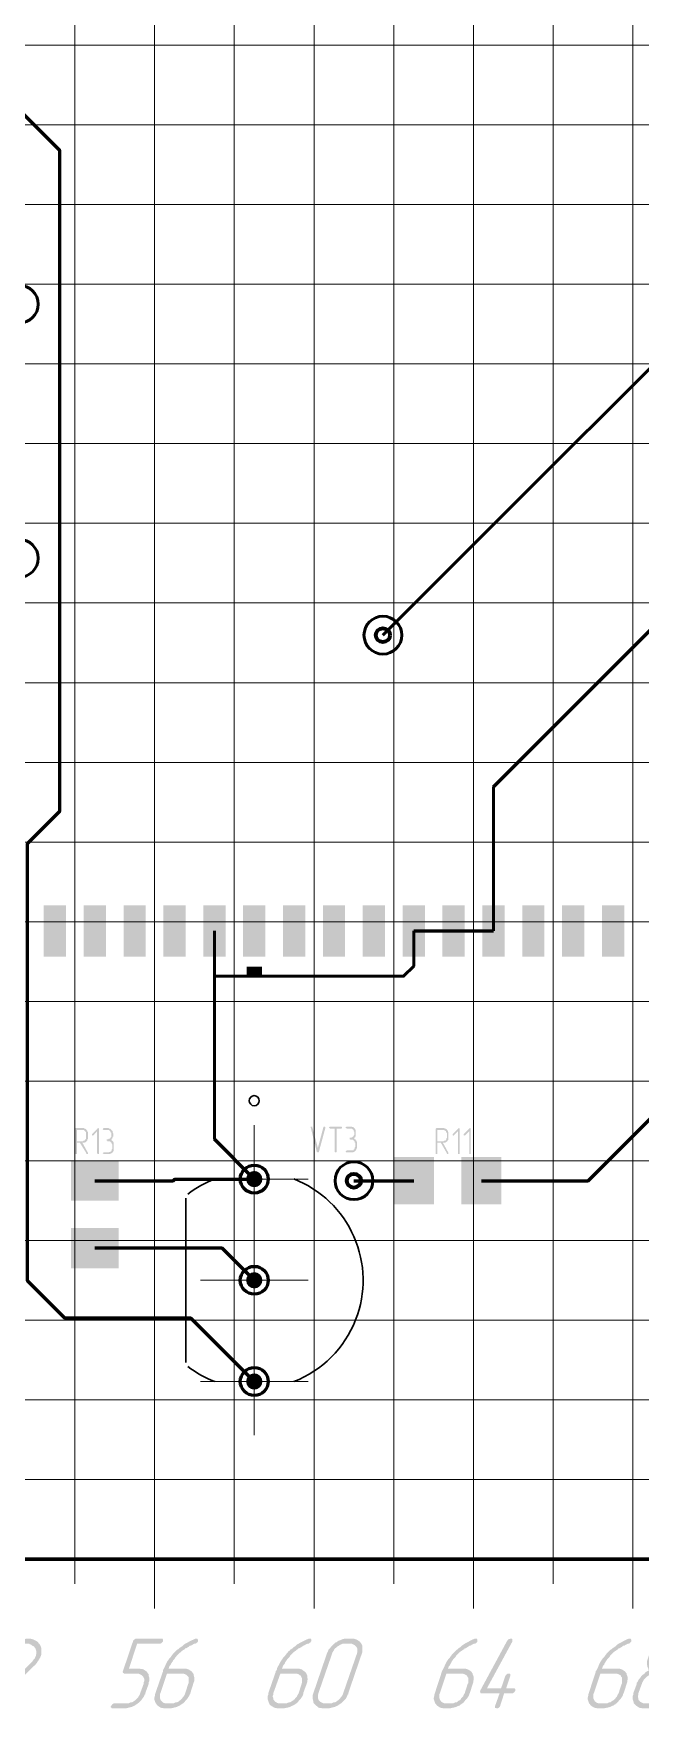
# Model space of a CAD drawing. Extents: x 260 to 1101, y 70 to 664.
# Drawn here: x 476 to 506.5, y 394.5 to 478.6 of the extents above; entities that cross this region are included whole.
import ezdxf

# ---------------------------------------------------------------- set-up
doc = ezdxf.new("R2010")
doc.units = 0
doc.header["$MEASUREMENT"] = 0
doc.layers.add('PDF _Геометрия', color=7, linetype='CONTINUOUS')
doc.layers.add('PDF _Сплошная заливка', color=7, linetype='CONTINUOUS')

msp = doc.modelspace()

# ---------------------------------------------------------------- hatches: boundary and pattern name
at = {"layer": 'PDF _Сплошная заливка', "transparency": 33554559}
h = msp.add_hatch(color=256, dxfattribs=at)
h.paths.add_polyline_path([(478.482, 423.517), (478.202, 423.517), (478.202, 422.958), (478.507, 422.958), (478.507, 422.958), (478.533, 422.983), (478.558, 422.983), (478.583, 422.983), (478.583, 423.009), (478.609, 423.009), (478.609, 423.034), (478.634, 423.034), (478.634, 423.034), (478.634, 423.06), (478.66, 423.085), (478.66, 423.111), (478.66, 423.136), (478.66, 423.161), (478.66, 423.339), (478.66, 423.339), (478.66, 423.339), (478.66, 423.364), (478.66, 423.39), (478.66, 423.39), (478.66, 423.415), (478.634, 423.441), (478.609, 423.466), (478.609, 423.466), (478.609, 423.466), (478.583, 423.492), (478.583, 423.492), (478.558, 423.517), (478.533, 423.517), (478.507, 423.517)], flags=0)
h.paths.add_polyline_path([(478.507, 423.619), (478.533, 423.619), (478.558, 423.619), (478.583, 423.593), (478.609, 423.593), (478.66, 423.568), (478.685, 423.542), (478.685, 423.542), (478.685, 423.542), (478.685, 423.517), (478.71, 423.492), (478.736, 423.492), (478.736, 423.441), (478.761, 423.415), (478.761, 423.39), (478.761, 423.364), (478.761, 423.339), (478.761, 423.161), (478.761, 423.161), (478.761, 423.136), (478.761, 423.136), (478.761, 423.136), (478.761, 423.111), (478.761, 423.085), (478.736, 423.06), (478.736, 423.009), (478.71, 422.983), (478.685, 422.958), (478.685, 422.958), (478.685, 422.958), (478.66, 422.933), (478.66, 422.933), (478.634, 422.907), (478.609, 422.907), (478.558, 422.882), (478.533, 422.882), (478.482, 422.882), (478.482, 422.882), (478.761, 422.374), (478.761, 422.374), (478.761, 422.374), (478.761, 422.374), (478.761, 422.349), (478.761, 422.349), (478.761, 422.349), (478.761, 422.349), (478.761, 422.323), (478.736, 422.323), (478.736, 422.323), (478.736, 422.323), (478.71, 422.323), (478.71, 422.323), (478.685, 422.323), (478.685, 422.323), (478.685, 422.323), (478.685, 422.323), (478.685, 422.349), (478.355, 422.882), (478.202, 422.882), (478.202, 422.349), (478.202, 422.349), (478.202, 422.349), (478.202, 422.349), (478.202, 422.323), (478.202, 422.323), (478.177, 422.323), (478.177, 422.323), (478.151, 422.323), (478.151, 422.323), (478.151, 422.323), (478.151, 422.323), (478.126, 422.323), (478.126, 422.323), (478.126, 422.323), (478.126, 422.349), (478.101, 422.349), (478.101, 423.568), (478.101, 423.568), (478.101, 423.568), (478.126, 423.593), (478.126, 423.593), (478.126, 423.593), (478.126, 423.619), (478.151, 423.619), (478.151, 423.619)], flags=0)
for points in [[(479.295, 423.619), (479.295, 423.619), (479.295, 423.593), (479.32, 423.593), (479.32, 423.593), (479.32, 423.593), (479.32, 423.568), (479.32, 422.349), (479.32, 422.349), (479.32, 422.349), (479.32, 422.349), (479.32, 422.323), (479.295, 422.323), (479.295, 422.323), (479.295, 422.323), (479.269, 422.323), (479.269, 422.323), (479.269, 422.323), (479.269, 422.323), (479.244, 422.323), (479.244, 422.323), (479.244, 422.323), (479.218, 422.349), (479.218, 422.349), (479.218, 423.466), (479.041, 423.263), (479.041, 423.263), (479.015, 423.263), (479.015, 423.238), (478.99, 423.238), (478.99, 423.238), (478.99, 423.238), (478.99, 423.263), (478.964, 423.263), (478.964, 423.263), (478.964, 423.263), (478.964, 423.288), (478.964, 423.288), (478.964, 423.288), (478.964, 423.288), (478.964, 423.314), (478.964, 423.314), (479.244, 423.593), (479.244, 423.593), (479.244, 423.619), (479.269, 423.619), (479.269, 423.619), (479.269, 423.619)], [(479.752, 423.619), (479.777, 423.619), (479.803, 423.619), (479.828, 423.593), (479.879, 423.593), (479.904, 423.568), (479.93, 423.542), (479.93, 423.542), (479.955, 423.517), (479.955, 423.492), (479.981, 423.492), (480.006, 423.441), (480.006, 423.415), (480.006, 423.39), (480.031, 423.339), (480.031, 423.238), (480.031, 423.212), (480.031, 423.187), (480.006, 423.187), (480.006, 423.187), (480.006, 423.161), (480.006, 423.161), (480.006, 423.136), (479.981, 423.136), (479.981, 423.111), (479.981, 423.111), (479.981, 423.111), (479.981, 423.085), (479.955, 423.085), (479.955, 423.06), (479.93, 423.034), (479.904, 423.034), (479.93, 423.034), (479.93, 423.009), (479.93, 423.009), (479.955, 423.009), (479.981, 422.983), (479.981, 422.983), (480.006, 422.958), (480.031, 422.933), (480.031, 422.933), (480.031, 422.907), (480.031, 422.907), (480.057, 422.882), (480.057, 422.857), (480.057, 422.831), (480.057, 422.806), (480.057, 422.78), (480.057, 422.603), (480.057, 422.603), (480.057, 422.577), (480.057, 422.577), (480.057, 422.577), (480.057, 422.552), (480.057, 422.526), (480.057, 422.501), (480.031, 422.45), (480.006, 422.425), (479.981, 422.399), (479.981, 422.399), (479.981, 422.374), (479.955, 422.374), (479.93, 422.349), (479.904, 422.349), (479.879, 422.323), (479.828, 422.323), (479.777, 422.323), (479.549, 422.323), (479.549, 422.323), (479.523, 422.323), (479.523, 422.323), (479.523, 422.323), (479.523, 422.349), (479.498, 422.349), (479.498, 422.374), (479.498, 422.374), (479.498, 422.374), (479.523, 422.374), (479.523, 422.399), (479.523, 422.399), (479.523, 422.399), (479.549, 422.399), (479.549, 422.399), (479.803, 422.399), (479.803, 422.399), (479.828, 422.425), (479.854, 422.425), (479.879, 422.425), (479.904, 422.45), (479.93, 422.45), (479.93, 422.476), (479.93, 422.476), (479.93, 422.476), (479.955, 422.501), (479.955, 422.526), (479.955, 422.552), (479.981, 422.577), (479.981, 422.603), (479.981, 422.78), (479.981, 422.78), (479.981, 422.806), (479.981, 422.806), (479.955, 422.831), (479.955, 422.857), (479.955, 422.857), (479.93, 422.882), (479.93, 422.907), (479.904, 422.907), (479.904, 422.907), (479.904, 422.933), (479.879, 422.933), (479.854, 422.958), (479.828, 422.958), (479.803, 422.958), (479.777, 422.958), (479.727, 422.958), (479.727, 422.958), (479.727, 422.983), (479.701, 422.983), (479.701, 422.983), (479.701, 422.983), (479.701, 423.009), (479.701, 423.009), (479.701, 423.009), (479.701, 423.009), (479.701, 423.034), (479.701, 423.034), (479.701, 423.034), (479.701, 423.06), (479.727, 423.06), (479.727, 423.06), (479.752, 423.06), (479.777, 423.06), (479.777, 423.06), (479.803, 423.085), (479.828, 423.085), (479.854, 423.085), (479.879, 423.111), (479.879, 423.111), (479.879, 423.111), (479.879, 423.136), (479.904, 423.161), (479.904, 423.161), (479.93, 423.187), (479.93, 423.212), (479.93, 423.238), (479.93, 423.339), (479.93, 423.339), (479.93, 423.339), (479.93, 423.364), (479.93, 423.39), (479.904, 423.39), (479.904, 423.415), (479.879, 423.441), (479.879, 423.466), (479.879, 423.466), (479.854, 423.466), (479.854, 423.492), (479.828, 423.492), (479.828, 423.517), (479.803, 423.517), (479.777, 423.517), (479.727, 423.517), (479.549, 423.517), (479.549, 423.517), (479.523, 423.517), (479.523, 423.542), (479.523, 423.542), (479.523, 423.542), (479.498, 423.568), (479.498, 423.568), (479.498, 423.568), (479.498, 423.568), (479.523, 423.593), (479.523, 423.593), (479.523, 423.593), (479.523, 423.619), (479.549, 423.619), (479.549, 423.619)], [(490.625, 423.695), (490.651, 423.695), (490.651, 423.695), (490.651, 423.669), (490.676, 423.669), (490.676, 423.669), (490.676, 423.644), (490.676, 423.644), (490.346, 422.425), (490.346, 422.425), (490.346, 422.425), (490.346, 422.425), (490.32, 422.399), (490.32, 422.399), (490.295, 422.399), (490.295, 422.399), (490.269, 422.399), (490.269, 422.399), (490.269, 422.425), (490.269, 422.425), (490.244, 422.425), (489.939, 423.644), (489.939, 423.644), (489.939, 423.644), (489.939, 423.669), (489.939, 423.669), (489.939, 423.669), (489.939, 423.695), (489.939, 423.695), (489.965, 423.695), (489.965, 423.695), (489.99, 423.695), (489.99, 423.695), (489.99, 423.695), (489.99, 423.695), (490.015, 423.695), (490.015, 423.669), (490.015, 423.669), (490.295, 422.628), (490.574, 423.669), (490.574, 423.669), (490.574, 423.669), (490.574, 423.669), (490.6, 423.695), (490.6, 423.695), (490.6, 423.695), (490.6, 423.695), (490.625, 423.695)], [(491.464, 423.695), (491.489, 423.695), (491.489, 423.669), (491.489, 423.669), (491.514, 423.669), (491.514, 423.669), (491.514, 423.644), (491.514, 423.644), (491.514, 423.644), (491.514, 423.619), (491.489, 423.619), (491.489, 423.619), (491.489, 423.619), (491.489, 423.593), (491.464, 423.593), (491.235, 423.593), (491.235, 422.45), (491.235, 422.425), (491.235, 422.425), (491.235, 422.425), (491.209, 422.399), (491.209, 422.399), (491.209, 422.399), (491.209, 422.399), (491.184, 422.399), (491.184, 422.399), (491.184, 422.399), (491.159, 422.399), (491.159, 422.399), (491.159, 422.399), (491.159, 422.425), (491.133, 422.425), (491.133, 422.45), (491.133, 423.593), (490.905, 423.593), (490.905, 423.593), (490.879, 423.619), (490.879, 423.619), (490.879, 423.619), (490.879, 423.619), (490.854, 423.644), (490.854, 423.644), (490.854, 423.644), (490.854, 423.669), (490.854, 423.669), (490.879, 423.669), (490.879, 423.669), (490.879, 423.695), (490.879, 423.695), (490.905, 423.695)], [(491.946, 423.695), (491.972, 423.695), (491.997, 423.695), (492.022, 423.669), (492.073, 423.669), (492.099, 423.644), (492.124, 423.619), (492.124, 423.619), (492.149, 423.593), (492.149, 423.593), (492.175, 423.568), (492.175, 423.542), (492.2, 423.492), (492.2, 423.466), (492.2, 423.415), (492.2, 423.314), (492.2, 423.288), (492.2, 423.288), (492.2, 423.263), (492.2, 423.263), (492.2, 423.263), (492.2, 423.238), (492.2, 423.212), (492.175, 423.212), (492.175, 423.212), (492.175, 423.187), (492.175, 423.187), (492.175, 423.161), (492.149, 423.161), (492.149, 423.136), (492.124, 423.136), (492.099, 423.111), (492.099, 423.111), (492.124, 423.111), (492.124, 423.085), (492.149, 423.085), (492.149, 423.06), (492.175, 423.06), (492.2, 423.034), (492.2, 423.009), (492.226, 423.009), (492.226, 422.983), (492.226, 422.983), (492.226, 422.958), (492.251, 422.933), (492.251, 422.907), (492.251, 422.882), (492.251, 422.857), (492.251, 422.679), (492.251, 422.679), (492.251, 422.679), (492.251, 422.653), (492.251, 422.653), (492.251, 422.628), (492.251, 422.603), (492.226, 422.577), (492.226, 422.552), (492.2, 422.501), (492.175, 422.476), (492.175, 422.476), (492.149, 422.476), (492.149, 422.45), (492.124, 422.425), (492.099, 422.425), (492.048, 422.399), (492.022, 422.399), (491.972, 422.399), (491.743, 422.399), (491.743, 422.399), (491.718, 422.399), (491.718, 422.399), (491.718, 422.399), (491.692, 422.425), (491.692, 422.425), (491.692, 422.45), (491.692, 422.45), (491.692, 422.45), (491.692, 422.45), (491.718, 422.476), (491.718, 422.476), (491.718, 422.476), (491.718, 422.476), (491.743, 422.501), (491.997, 422.501), (491.997, 422.501), (492.022, 422.501), (492.048, 422.501), (492.073, 422.501), (492.099, 422.526), (492.099, 422.552), (492.099, 422.552), (492.124, 422.552), (492.124, 422.552), (492.124, 422.577), (492.149, 422.603), (492.149, 422.628), (492.149, 422.653), (492.175, 422.679), (492.175, 422.857), (492.175, 422.857), (492.175, 422.882), (492.149, 422.882), (492.149, 422.907), (492.149, 422.933), (492.149, 422.958), (492.124, 422.958), (492.099, 422.983), (492.099, 422.983), (492.099, 423.009), (492.099, 423.009), (492.073, 423.009), (492.048, 423.034), (492.022, 423.034), (491.997, 423.034), (491.972, 423.034), (491.921, 423.034), (491.921, 423.06), (491.895, 423.06), (491.895, 423.06), (491.895, 423.06), (491.895, 423.06), (491.895, 423.085), (491.895, 423.085), (491.895, 423.085), (491.895, 423.111), (491.895, 423.111), (491.895, 423.111), (491.895, 423.136), (491.895, 423.136), (491.921, 423.136), (491.921, 423.136), (491.946, 423.136), (491.946, 423.136), (491.972, 423.136), (491.997, 423.161), (492.022, 423.161), (492.048, 423.187), (492.073, 423.187), (492.073, 423.187), (492.073, 423.212), (492.073, 423.212), (492.099, 423.238), (492.099, 423.238), (492.099, 423.263), (492.124, 423.288), (492.124, 423.314), (492.124, 423.415), (492.124, 423.415), (492.124, 423.441), (492.124, 423.441), (492.099, 423.466), (492.099, 423.492), (492.099, 423.517), (492.073, 423.517), (492.073, 423.542), (492.048, 423.542), (492.048, 423.568), (492.048, 423.568), (492.022, 423.568), (491.997, 423.593), (491.972, 423.593), (491.946, 423.593), (491.921, 423.593), (491.743, 423.593), (491.743, 423.593), (491.718, 423.619), (491.718, 423.619), (491.718, 423.619), (491.692, 423.619), (491.692, 423.644), (491.692, 423.644), (491.692, 423.644), (491.692, 423.669), (491.692, 423.669), (491.718, 423.669), (491.718, 423.669), (491.718, 423.695), (491.718, 423.695), (491.743, 423.695)], [(497.383, 423.619), (497.383, 423.619), (497.408, 423.593), (497.408, 423.593), (497.408, 423.593), (497.408, 423.593), (497.408, 423.568), (497.408, 422.349), (497.408, 422.349), (497.408, 422.349), (497.408, 422.349), (497.408, 422.323), (497.408, 422.323), (497.383, 422.323), (497.383, 422.323), (497.383, 422.323), (497.357, 422.323), (497.357, 422.323), (497.357, 422.323), (497.332, 422.323), (497.332, 422.323), (497.332, 422.323), (497.332, 422.349), (497.332, 422.349), (497.332, 423.466), (497.129, 423.263), (497.129, 423.263), (497.129, 423.263), (497.103, 423.238), (497.103, 423.238), (497.103, 423.238), (497.078, 423.238), (497.078, 423.263), (497.053, 423.263), (497.053, 423.263), (497.053, 423.263), (497.053, 423.288), (497.053, 423.288), (497.053, 423.288), (497.053, 423.288), (497.053, 423.314), (497.053, 423.314), (497.332, 423.593), (497.332, 423.593), (497.357, 423.619), (497.357, 423.619), (497.357, 423.619)], [(497.942, 423.619), (497.942, 423.619), (497.967, 423.593), (497.967, 423.593), (497.967, 423.593), (497.967, 423.593), (497.967, 423.568), (497.967, 422.349), (497.967, 422.349), (497.967, 422.349), (497.967, 422.349), (497.967, 422.323), (497.967, 422.323), (497.942, 422.323), (497.942, 422.323), (497.942, 422.323), (497.916, 422.323), (497.916, 422.323), (497.916, 422.323), (497.891, 422.323), (497.891, 422.323), (497.891, 422.323), (497.891, 422.349), (497.891, 422.349), (497.891, 423.466), (497.688, 423.263), (497.688, 423.263), (497.662, 423.263), (497.662, 423.238), (497.662, 423.238), (497.637, 423.238), (497.637, 423.238), (497.637, 423.263), (497.611, 423.263), (497.611, 423.263), (497.611, 423.263), (497.611, 423.288), (497.611, 423.288), (497.611, 423.288), (497.611, 423.288), (497.611, 423.314), (497.611, 423.314), (497.891, 423.593), (497.891, 423.593), (497.916, 423.619), (497.916, 423.619), (497.916, 423.619)], [(487.104, 421.059), (487.104, 421.467), (487.26, 421.436), (487.392, 421.348), (487.48, 421.215), (487.512, 421.059)], [(487.104, 415.979), (487.104, 416.387), (487.26, 416.356), (487.392, 416.268), (487.48, 416.135), (487.512, 415.979)], [(487.104, 410.899), (487.104, 411.307), (487.26, 411.276), (487.392, 411.188), (487.48, 411.055), (487.512, 410.899)], [(475.814, 397.99), (475.84, 397.99), (475.865, 397.99), (475.967, 397.965), (476.043, 397.939), (476.144, 397.888), (476.221, 397.838), (476.272, 397.787), (476.297, 397.736), (476.297, 397.736), (476.322, 397.736), (476.322, 397.711), (476.348, 397.711), (476.373, 397.634), (476.399, 397.584), (476.424, 397.482), (476.424, 397.38), (476.424, 397.33), (476.424, 397.253), (476.424, 397.203), (476.399, 397.126), (476.399, 397.126), (476.399, 397.101), (476.373, 397.101), (476.373, 397.05), (476.348, 397.025), (476.322, 396.974), (476.272, 396.898), (476.272, 396.898), (476.272, 396.872), (476.246, 396.847), (476.221, 396.822), (476.195, 396.771), (476.144, 396.72), (476.119, 396.669), (476.043, 396.618), (474.163, 394.739), (475.433, 394.739), (475.459, 394.739), (475.484, 394.739), (475.509, 394.713), (475.509, 394.688), (475.509, 394.688), (475.509, 394.637), (475.509, 394.612), (475.509, 394.612), (475.509, 394.586), (475.484, 394.561), (475.459, 394.536), (475.433, 394.536), (475.408, 394.51), (475.382, 394.485), (475.357, 394.485), (473.833, 394.485), (473.833, 394.485), (473.807, 394.51), (473.782, 394.536), (473.782, 394.536), (473.756, 394.561), (473.756, 394.586), (473.782, 394.612), (473.782, 394.637), (473.782, 394.637), (473.807, 394.688), (475.89, 396.771), (475.967, 396.847), (476.043, 396.949), (476.043, 396.949), (476.043, 396.974), (476.068, 396.974), (476.094, 396.999), (476.119, 397.076), (476.144, 397.126), (476.144, 397.126), (476.144, 397.152), (476.144, 397.177), (476.17, 397.228), (476.17, 397.279), (476.17, 397.355), (476.144, 397.431), (476.119, 397.507), (476.094, 397.533), (476.068, 397.558), (476.068, 397.558), (476.068, 397.584), (476.043, 397.584), (476.043, 397.609), (475.967, 397.634), (475.916, 397.685), (475.89, 397.685), (475.89, 397.711), (475.865, 397.711), (475.84, 397.711), (475.814, 397.736), (475.763, 397.736), (475.687, 397.736), (475.636, 397.736), (475.611, 397.736), (475.56, 397.736), (475.509, 397.711), (475.459, 397.711), (475.382, 397.685), (475.332, 397.634), (475.306, 397.634), (475.281, 397.634), (475.255, 397.609), (475.204, 397.558), (475.154, 397.533), (475.103, 397.457), (475.027, 397.406), (474.976, 397.304), (474.95, 397.304), (474.95, 397.304), (474.925, 397.279), (474.9, 397.253), (474.9, 397.253), (474.874, 397.253), (474.874, 397.228), (474.823, 397.228), (474.823, 397.228), (474.798, 397.228), (474.773, 397.253), (474.747, 397.253), (474.747, 397.279), (474.747, 397.279), (474.747, 397.304), (474.747, 397.355), (474.773, 397.406), (474.773, 397.406), (474.773, 397.406), (474.773, 397.431), (474.798, 397.457), (474.849, 397.507), (474.9, 397.558), (474.976, 397.634), (475.052, 397.711), (475.154, 397.787), (475.255, 397.863), (475.255, 397.863), (475.255, 397.863), (475.281, 397.863), (475.332, 397.888), (475.408, 397.914), (475.484, 397.939), (475.56, 397.965), (475.662, 397.99), (475.738, 397.99), (475.789, 397.99)], [(482.47, 397.99), (482.496, 397.99), (482.521, 397.939), (482.521, 397.939), (482.521, 397.914), (482.521, 397.888), (482.521, 397.863), (482.521, 397.863), (482.521, 397.838), (482.496, 397.812), (482.47, 397.787), (482.445, 397.761), (482.419, 397.761), (482.394, 397.736), (482.369, 397.736), (481.225, 397.736), (480.819, 396.491), (481.327, 396.491), (481.352, 396.491), (481.403, 396.466), (481.48, 396.466), (481.556, 396.441), (481.632, 396.39), (481.708, 396.339), (481.759, 396.263), (481.759, 396.263), (481.784, 396.237), (481.81, 396.187), (481.81, 396.11), (481.835, 396.034), (481.835, 395.958), (481.835, 395.856), (481.81, 395.806), (481.81, 395.729), (481.632, 395.247), (481.632, 395.221), (481.632, 395.221), (481.632, 395.196), (481.606, 395.196), (481.581, 395.12), (481.556, 395.069), (481.48, 394.967), (481.429, 394.891), (481.327, 394.79), (481.225, 394.713), (481.225, 394.713), (481.225, 394.713), (481.2, 394.688), (481.175, 394.688), (481.149, 394.663), (481.124, 394.637), (481.048, 394.612), (480.946, 394.561), (480.844, 394.536), (480.743, 394.51), (480.641, 394.485), (479.981, 394.485), (479.981, 394.485), (479.93, 394.51), (479.93, 394.536), (479.904, 394.536), (479.904, 394.561), (479.904, 394.586), (479.93, 394.612), (479.93, 394.612), (479.93, 394.637), (479.955, 394.663), (479.981, 394.688), (479.981, 394.713), (480.006, 394.713), (480.057, 394.739), (480.082, 394.739), (480.743, 394.739), (480.794, 394.739), (480.844, 394.764), (480.895, 394.79), (480.971, 394.79), (481.048, 394.84), (481.124, 394.891), (481.124, 394.891), (481.149, 394.917), (481.175, 394.942), (481.225, 394.993), (481.276, 395.044), (481.302, 395.094), (481.352, 395.171), (481.378, 395.247), (481.556, 395.729), (481.556, 395.755), (481.556, 395.78), (481.556, 395.806), (481.581, 395.856), (481.581, 395.907), (481.581, 395.983), (481.556, 396.034), (481.53, 396.085), (481.53, 396.085), (481.505, 396.11), (481.48, 396.136), (481.454, 396.161), (481.403, 396.187), (481.352, 396.212), (481.302, 396.237), (481.225, 396.237), (480.565, 396.237), (480.565, 396.237), (480.539, 396.263), (480.514, 396.263), (480.514, 396.288), (480.489, 396.314), (480.514, 396.364), (481.022, 397.863), (481.022, 397.863), (481.022, 397.888), (481.048, 397.914), (481.073, 397.939), (481.073, 397.939), (481.124, 397.965), (481.149, 397.99), (481.2, 397.99), (482.445, 397.99)], [(500, 397.99), (500.025, 397.99), (500.05, 397.965), (500.05, 397.939), (500.05, 397.939), (500.05, 397.914), (500.05, 397.863), (500.05, 397.838), (498.78, 395.501), (499.491, 395.501), (499.695, 396.11), (499.72, 396.136), (499.72, 396.136), (499.745, 396.161), (499.771, 396.187), (499.771, 396.212), (499.796, 396.212), (499.822, 396.237), (499.872, 396.237), (499.872, 396.237), (499.898, 396.237), (499.923, 396.237), (499.949, 396.212), (499.949, 396.212), (499.949, 396.187), (499.949, 396.161), (499.949, 396.11), (499.745, 395.501), (500.127, 395.501), (500.152, 395.501), (500.177, 395.475), (500.203, 395.45), (500.203, 395.45), (500.203, 395.425), (500.203, 395.399), (500.203, 395.374), (500.203, 395.374), (500.177, 395.348), (500.177, 395.323), (500.127, 395.272), (500.127, 395.272), (500.101, 395.272), (500.076, 395.247), (500.025, 395.247), (499.644, 395.247), (499.441, 394.612), (499.441, 394.612), (499.441, 394.586), (499.415, 394.561), (499.364, 394.51), (499.364, 394.51), (499.339, 394.51), (499.314, 394.485), (499.263, 394.485), (499.263, 394.485), (499.263, 394.485), (499.237, 394.51), (499.187, 394.51), (499.187, 394.536), (499.187, 394.536), (499.187, 394.561), (499.187, 394.586), (499.187, 394.612), (499.415, 395.247), (498.526, 395.247), (498.501, 395.247), (498.475, 395.247), (498.45, 395.272), (498.45, 395.272), (498.45, 395.298), (498.424, 395.323), (498.45, 395.374), (498.45, 395.399), (499.796, 397.888), (499.822, 397.888), (499.822, 397.914), (499.847, 397.939), (499.872, 397.965), (499.974, 397.99), (499.974, 397.99)]]:
    msp.add_hatch(color=256, dxfattribs=at).paths.add_polyline_path(points)
h = msp.add_hatch(color=256, dxfattribs=at)
h.paths.add_polyline_path([(496.57, 423.517), (496.29, 423.517), (496.29, 422.958), (496.595, 422.958), (496.595, 422.958), (496.621, 422.983), (496.646, 422.983), (496.672, 422.983), (496.697, 423.009), (496.722, 423.009), (496.722, 423.034), (496.722, 423.034), (496.722, 423.034), (496.748, 423.06), (496.748, 423.085), (496.748, 423.111), (496.773, 423.136), (496.773, 423.161), (496.773, 423.339), (496.773, 423.339), (496.773, 423.339), (496.773, 423.364), (496.748, 423.39), (496.748, 423.39), (496.748, 423.415), (496.722, 423.441), (496.722, 423.466), (496.697, 423.466), (496.697, 423.466), (496.697, 423.492), (496.672, 423.492), (496.646, 423.517), (496.621, 423.517), (496.595, 423.517)], flags=0)
h.paths.add_polyline_path([(496.595, 423.619), (496.621, 423.619), (496.646, 423.619), (496.672, 423.593), (496.722, 423.593), (496.748, 423.568), (496.773, 423.542), (496.773, 423.542), (496.773, 423.542), (496.798, 423.517), (496.798, 423.492), (496.824, 423.492), (496.824, 423.441), (496.849, 423.415), (496.849, 423.39), (496.849, 423.364), (496.849, 423.339), (496.849, 423.161), (496.849, 423.161), (496.849, 423.136), (496.849, 423.136), (496.849, 423.136), (496.849, 423.111), (496.849, 423.085), (496.849, 423.06), (496.824, 423.009), (496.798, 422.983), (496.798, 422.958), (496.773, 422.958), (496.773, 422.958), (496.773, 422.933), (496.748, 422.933), (496.722, 422.907), (496.697, 422.907), (496.672, 422.882), (496.621, 422.882), (496.57, 422.882), (496.57, 422.882), (496.849, 422.374), (496.849, 422.374), (496.849, 422.374), (496.849, 422.374), (496.849, 422.349), (496.849, 422.349), (496.849, 422.349), (496.849, 422.349), (496.849, 422.323), (496.849, 422.323), (496.824, 422.323), (496.824, 422.323), (496.824, 422.323), (496.798, 422.323), (496.798, 422.323), (496.798, 422.323), (496.773, 422.323), (496.773, 422.323), (496.773, 422.349), (496.468, 422.882), (496.29, 422.882), (496.29, 422.349), (496.29, 422.349), (496.29, 422.349), (496.29, 422.349), (496.29, 422.323), (496.29, 422.323), (496.29, 422.323), (496.265, 422.323), (496.265, 422.323), (496.265, 422.323), (496.24, 422.323), (496.24, 422.323), (496.214, 422.323), (496.214, 422.323), (496.214, 422.323), (496.214, 422.349), (496.214, 422.349), (496.214, 423.568), (496.214, 423.568), (496.214, 423.568), (496.214, 423.593), (496.214, 423.593), (496.214, 423.593), (496.24, 423.619), (496.24, 423.619), (496.265, 423.619)], flags=0)
at = {"layer": 'PDF _Сплошная заливка', "true_color": 0xffffff, "transparency": 33554559}
for points in [[(486.696, 421.059), (486.727, 421.215), (486.815, 421.348), (486.948, 421.436), (487.104, 421.467), (487.104, 421.059)], [(487.104, 420.651), (486.948, 420.682), (486.815, 420.771), (486.727, 420.903), (486.696, 421.059), (487.104, 421.059)], [(487.512, 421.059), (487.48, 420.903), (487.392, 420.771), (487.26, 420.682), (487.104, 420.651), (487.104, 421.059)], [(486.696, 415.979), (486.727, 416.135), (486.815, 416.268), (486.948, 416.356), (487.104, 416.387), (487.104, 415.979)], [(487.104, 415.571), (486.948, 415.602), (486.815, 415.691), (486.727, 415.823), (486.696, 415.979), (487.104, 415.979)], [(487.512, 415.979), (487.48, 415.823), (487.392, 415.691), (487.26, 415.602), (487.104, 415.571), (487.104, 415.979)], [(486.696, 410.899), (486.727, 411.055), (486.815, 411.188), (486.948, 411.276), (487.104, 411.307), (487.104, 410.899)], [(487.104, 410.491), (486.948, 410.522), (486.815, 410.611), (486.727, 410.743), (486.696, 410.899), (487.104, 410.899)], [(487.512, 410.899), (487.48, 410.743), (487.392, 410.611), (487.26, 410.522), (487.104, 410.491), (487.104, 410.899)]]:
    msp.add_hatch(color=7, dxfattribs=at).paths.add_polyline_path(points)
at = {"layer": 'PDF _Сплошная заливка', "transparency": 33554559}
h = msp.add_hatch(color=256, dxfattribs=at)
h.paths.add_polyline_path([(483.461, 396.237), (482.724, 396.237), (482.394, 395.247), (482.394, 395.221), (482.369, 395.221), (482.369, 395.171), (482.369, 395.12), (482.369, 395.069), (482.369, 395.018), (482.394, 394.942), (482.419, 394.891), (482.419, 394.891), (482.445, 394.866), (482.47, 394.84), (482.496, 394.815), (482.521, 394.79), (482.572, 394.764), (482.648, 394.739), (482.724, 394.739), (483.004, 394.739), (483.055, 394.739), (483.105, 394.764), (483.156, 394.79), (483.232, 394.79), (483.309, 394.84), (483.359, 394.891), (483.385, 394.891), (483.41, 394.917), (483.436, 394.942), (483.486, 394.993), (483.512, 395.044), (483.563, 395.094), (483.613, 395.171), (483.639, 395.247), (483.791, 395.729), (483.817, 395.755), (483.817, 395.78), (483.817, 395.806), (483.817, 395.856), (483.817, 395.907), (483.817, 395.983), (483.817, 396.034), (483.791, 396.085), (483.766, 396.11), (483.766, 396.11), (483.74, 396.136), (483.715, 396.161), (483.664, 396.187), (483.613, 396.212), (483.537, 396.237)], flags=0)
h.paths.add_polyline_path([(484.223, 397.99), (484.249, 397.99), (484.274, 397.939), (484.274, 397.939), (484.274, 397.914), (484.274, 397.888), (484.274, 397.863), (484.274, 397.863), (484.274, 397.838), (484.249, 397.812), (484.249, 397.787), (484.223, 397.787), (484.223, 397.787), (484.198, 397.761), (484.147, 397.736), (484.096, 397.736), (484.045, 397.711), (483.918, 397.634), (483.918, 397.634), (483.893, 397.634), (483.867, 397.634), (483.842, 397.609), (483.817, 397.584), (483.766, 397.558), (483.69, 397.507), (483.664, 397.507), (483.639, 397.507), (483.613, 397.457), (483.563, 397.431), (483.486, 397.38), (483.436, 397.33), (483.334, 397.253), (483.258, 397.177), (483.258, 397.177), (483.232, 397.152), (483.207, 397.126), (483.182, 397.076), (483.131, 397.025), (483.105, 396.974), (483.029, 396.898), (483.004, 396.822), (482.978, 396.822), (482.978, 396.796), (482.953, 396.771), (482.928, 396.72), (482.902, 396.669), (482.851, 396.618), (482.826, 396.542), (482.801, 396.491), (483.588, 396.491), (483.613, 396.491), (483.664, 396.491), (483.74, 396.466), (483.817, 396.441), (483.893, 396.39), (483.969, 396.339), (484.02, 396.263), (484.02, 396.263), (484.045, 396.237), (484.071, 396.187), (484.071, 396.136), (484.096, 396.034), (484.096, 395.958), (484.096, 395.856), (484.071, 395.806), (484.045, 395.729), (483.893, 395.247), (483.893, 395.221), (483.893, 395.221), (483.867, 395.196), (483.867, 395.196), (483.842, 395.12), (483.791, 395.044), (483.74, 394.967), (483.664, 394.891), (483.588, 394.79), (483.486, 394.713), (483.486, 394.713), (483.486, 394.688), (483.461, 394.688), (483.436, 394.688), (483.41, 394.663), (483.385, 394.637), (483.309, 394.612), (483.207, 394.561), (483.105, 394.536), (483.004, 394.51), (482.877, 394.485), (482.597, 394.485), (482.572, 394.485), (482.521, 394.51), (482.47, 394.51), (482.394, 394.536), (482.318, 394.586), (482.242, 394.637), (482.191, 394.713), (482.191, 394.713), (482.165, 394.739), (482.14, 394.79), (482.115, 394.866), (482.089, 394.942), (482.089, 395.018), (482.115, 395.12), (482.115, 395.171), (482.14, 395.247), (482.521, 396.339), (482.521, 396.364), (482.521, 396.364), (482.521, 396.415), (482.546, 396.441), (482.572, 396.491), (482.597, 396.542), (482.623, 396.593), (482.648, 396.669), (482.724, 396.822), (482.826, 396.974), (482.902, 397.05), (482.953, 397.126), (483.029, 397.228), (483.105, 397.304), (483.105, 397.304), (483.131, 397.33), (483.156, 397.355), (483.182, 397.38), (483.232, 397.431), (483.283, 397.457), (483.334, 397.507), (483.41, 397.558), (483.486, 397.609), (483.563, 397.685), (483.639, 397.736), (483.74, 397.787), (483.918, 397.888), (484.045, 397.939), (484.147, 397.99), (484.198, 397.99)], flags=0)
h = msp.add_hatch(color=256, dxfattribs=at)
h.paths.add_polyline_path([(489.152, 396.237), (488.415, 396.237), (488.059, 395.247), (488.059, 395.221), (488.059, 395.221), (488.059, 395.171), (488.034, 395.12), (488.034, 395.069), (488.059, 395.018), (488.059, 394.942), (488.11, 394.891), (488.11, 394.891), (488.11, 394.866), (488.135, 394.84), (488.161, 394.815), (488.212, 394.79), (488.262, 394.764), (488.339, 394.739), (488.39, 394.739), (488.694, 394.739), (488.72, 394.739), (488.771, 394.764), (488.847, 394.79), (488.898, 394.79), (488.974, 394.84), (489.05, 394.891), (489.075, 394.891), (489.075, 394.917), (489.126, 394.942), (489.152, 394.993), (489.203, 395.044), (489.253, 395.094), (489.279, 395.171), (489.33, 395.247), (489.482, 395.729), (489.482, 395.755), (489.507, 395.78), (489.507, 395.806), (489.507, 395.856), (489.507, 395.907), (489.507, 395.983), (489.482, 396.034), (489.457, 396.085), (489.457, 396.11), (489.457, 396.11), (489.431, 396.136), (489.38, 396.161), (489.355, 396.187), (489.304, 396.212), (489.228, 396.237)], flags=0)
h.paths.add_polyline_path([(489.914, 397.99), (489.939, 397.99), (489.965, 397.939), (489.965, 397.939), (489.965, 397.914), (489.965, 397.888), (489.965, 397.863), (489.965, 397.863), (489.939, 397.838), (489.939, 397.812), (489.914, 397.787), (489.914, 397.787), (489.888, 397.787), (489.863, 397.761), (489.838, 397.736), (489.787, 397.736), (489.711, 397.711), (489.584, 397.634), (489.584, 397.634), (489.584, 397.634), (489.558, 397.634), (489.533, 397.609), (489.482, 397.584), (489.457, 397.558), (489.355, 397.507), (489.355, 397.507), (489.33, 397.507), (489.279, 397.457), (489.228, 397.431), (489.177, 397.38), (489.101, 397.33), (489.025, 397.253), (488.948, 397.177), (488.948, 397.177), (488.923, 397.152), (488.898, 397.126), (488.872, 397.076), (488.821, 397.025), (488.771, 396.974), (488.72, 396.898), (488.669, 396.822), (488.669, 396.822), (488.644, 396.796), (488.644, 396.771), (488.618, 396.72), (488.567, 396.669), (488.542, 396.618), (488.517, 396.542), (488.491, 396.491), (489.279, 396.491), (489.304, 396.491), (489.355, 396.491), (489.406, 396.466), (489.507, 396.441), (489.558, 396.39), (489.634, 396.339), (489.711, 396.263), (489.711, 396.263), (489.711, 396.237), (489.736, 396.187), (489.761, 396.136), (489.761, 396.034), (489.787, 395.958), (489.761, 395.856), (489.761, 395.806), (489.736, 395.729), (489.558, 395.247), (489.558, 395.221), (489.558, 395.221), (489.558, 395.196), (489.558, 395.196), (489.533, 395.12), (489.482, 395.044), (489.431, 394.967), (489.355, 394.891), (489.279, 394.79), (489.177, 394.713), (489.177, 394.713), (489.152, 394.688), (489.126, 394.688), (489.126, 394.688), (489.101, 394.663), (489.05, 394.637), (488.974, 394.612), (488.898, 394.561), (488.796, 394.536), (488.669, 394.51), (488.567, 394.485), (488.288, 394.485), (488.262, 394.485), (488.212, 394.51), (488.161, 394.51), (488.085, 394.536), (488.009, 394.586), (487.932, 394.637), (487.856, 394.713), (487.856, 394.713), (487.856, 394.739), (487.831, 394.79), (487.805, 394.866), (487.78, 394.942), (487.78, 395.018), (487.78, 395.12), (487.805, 395.171), (487.805, 395.247), (488.186, 396.339), (488.186, 396.364), (488.212, 396.364), (488.212, 396.415), (488.237, 396.441), (488.237, 396.491), (488.262, 396.542), (488.288, 396.593), (488.339, 396.669), (488.415, 396.822), (488.517, 396.974), (488.567, 397.05), (488.644, 397.126), (488.72, 397.228), (488.796, 397.304), (488.796, 397.304), (488.796, 397.33), (488.821, 397.355), (488.872, 397.38), (488.898, 397.431), (488.948, 397.457), (489.025, 397.507), (489.075, 397.558), (489.152, 397.609), (489.228, 397.685), (489.33, 397.736), (489.406, 397.787), (489.609, 397.888), (489.711, 397.939), (489.838, 397.99), (489.888, 397.99), (489.888, 397.99)], flags=0)
h = msp.add_hatch(color=256, dxfattribs=at)
h.paths.add_polyline_path([(491.921, 397.736), (491.641, 397.736), (491.591, 397.736), (491.54, 397.736), (491.489, 397.711), (491.413, 397.685), (491.336, 397.634), (491.26, 397.584), (491.26, 397.584), (491.235, 397.558), (491.209, 397.533), (491.159, 397.507), (491.108, 397.431), (491.082, 397.38), (491.032, 397.304), (491.006, 397.228), (490.32, 395.247), (490.32, 395.221), (490.32, 395.221), (490.295, 395.171), (490.295, 395.12), (490.295, 395.069), (490.295, 395.018), (490.32, 394.942), (490.346, 394.891), (490.346, 394.891), (490.371, 394.866), (490.396, 394.84), (490.422, 394.815), (490.473, 394.79), (490.524, 394.764), (490.574, 394.739), (490.651, 394.739), (490.93, 394.739), (490.981, 394.739), (491.032, 394.764), (491.082, 394.79), (491.159, 394.79), (491.235, 394.84), (491.286, 394.891), (491.311, 394.891), (491.336, 394.917), (491.362, 394.942), (491.413, 394.993), (491.438, 395.044), (491.489, 395.094), (491.54, 395.171), (491.565, 395.247), (492.251, 397.228), (492.251, 397.253), (492.251, 397.279), (492.277, 397.304), (492.277, 397.355), (492.277, 397.406), (492.277, 397.482), (492.251, 397.533), (492.226, 397.584), (492.226, 397.584), (492.2, 397.609), (492.175, 397.634), (492.149, 397.66), (492.099, 397.685), (492.048, 397.711), (491.997, 397.736)], flags=0)
h.paths.add_polyline_path([(492.048, 397.99), (492.099, 397.99), (492.175, 397.965), (492.251, 397.939), (492.327, 397.888), (492.403, 397.838), (492.454, 397.761), (492.454, 397.761), (492.48, 397.736), (492.505, 397.685), (492.53, 397.634), (492.53, 397.558), (492.53, 397.457), (492.53, 397.355), (492.53, 397.304), (492.505, 397.253), (491.819, 395.247), (491.819, 395.221), (491.819, 395.221), (491.819, 395.196), (491.794, 395.196), (491.768, 395.12), (491.743, 395.069), (491.692, 394.967), (491.616, 394.891), (491.514, 394.79), (491.413, 394.713), (491.413, 394.713), (491.413, 394.713), (491.387, 394.688), (491.362, 394.688), (491.336, 394.663), (491.311, 394.637), (491.235, 394.612), (491.133, 394.561), (491.032, 394.536), (490.93, 394.51), (490.803, 394.485), (490.524, 394.485), (490.524, 394.485), (490.473, 394.51), (490.396, 394.51), (490.32, 394.536), (490.269, 394.586), (490.193, 394.637), (490.117, 394.713), (490.117, 394.713), (490.092, 394.739), (490.066, 394.79), (490.066, 394.866), (490.041, 394.942), (490.041, 395.018), (490.041, 395.12), (490.041, 395.171), (490.066, 395.247), (490.752, 397.253), (490.752, 397.253), (490.752, 397.253), (490.752, 397.279), (490.778, 397.304), (490.803, 397.355), (490.828, 397.431), (490.905, 397.507), (490.955, 397.584), (491.057, 397.685), (491.133, 397.761), (491.159, 397.761), (491.159, 397.787), (491.184, 397.787), (491.209, 397.812), (491.235, 397.812), (491.26, 397.838), (491.336, 397.888), (491.413, 397.914), (491.54, 397.965), (491.641, 397.99), (491.692, 397.99)], flags=0)
h = msp.add_hatch(color=256, dxfattribs=at)
h.paths.add_polyline_path([(497.484, 396.237), (496.748, 396.237), (496.417, 395.247), (496.417, 395.221), (496.392, 395.221), (496.392, 395.171), (496.392, 395.12), (496.392, 395.069), (496.392, 395.018), (496.417, 394.942), (496.443, 394.891), (496.443, 394.891), (496.468, 394.866), (496.468, 394.84), (496.519, 394.815), (496.544, 394.79), (496.595, 394.764), (496.672, 394.739), (496.748, 394.739), (497.027, 394.739), (497.078, 394.739), (497.129, 394.764), (497.18, 394.79), (497.256, 394.79), (497.307, 394.84), (497.383, 394.891), (497.408, 394.891), (497.434, 394.917), (497.459, 394.942), (497.484, 394.993), (497.535, 395.044), (497.586, 395.094), (497.611, 395.171), (497.662, 395.247), (497.815, 395.729), (497.84, 395.755), (497.84, 395.78), (497.84, 395.806), (497.84, 395.856), (497.84, 395.907), (497.84, 395.983), (497.84, 396.034), (497.789, 396.085), (497.789, 396.11), (497.789, 396.11), (497.764, 396.136), (497.738, 396.161), (497.688, 396.187), (497.637, 396.212), (497.561, 396.237)], flags=0)
h.paths.add_polyline_path([(498.247, 397.99), (498.272, 397.99), (498.297, 397.939), (498.297, 397.939), (498.297, 397.914), (498.297, 397.888), (498.297, 397.863), (498.297, 397.863), (498.297, 397.838), (498.272, 397.812), (498.247, 397.787), (498.247, 397.787), (498.247, 397.787), (498.221, 397.761), (498.17, 397.736), (498.12, 397.736), (498.069, 397.711), (497.942, 397.634), (497.916, 397.634), (497.916, 397.634), (497.891, 397.634), (497.866, 397.609), (497.84, 397.584), (497.789, 397.558), (497.713, 397.507), (497.688, 397.507), (497.662, 397.507), (497.637, 397.457), (497.586, 397.431), (497.51, 397.38), (497.434, 397.33), (497.357, 397.253), (497.281, 397.177), (497.281, 397.177), (497.256, 397.152), (497.23, 397.126), (497.205, 397.076), (497.154, 397.025), (497.103, 396.974), (497.053, 396.898), (497.002, 396.822), (497.002, 396.822), (497.002, 396.796), (496.976, 396.771), (496.951, 396.72), (496.926, 396.669), (496.875, 396.618), (496.849, 396.542), (496.824, 396.491), (497.611, 396.491), (497.637, 396.491), (497.688, 396.491), (497.764, 396.466), (497.84, 396.441), (497.916, 396.39), (497.993, 396.339), (498.043, 396.263), (498.043, 396.263), (498.069, 396.237), (498.069, 396.187), (498.094, 396.136), (498.12, 396.034), (498.12, 395.958), (498.094, 395.856), (498.094, 395.806), (498.069, 395.729), (497.916, 395.247), (497.916, 395.221), (497.891, 395.221), (497.891, 395.196), (497.891, 395.196), (497.866, 395.12), (497.815, 395.044), (497.764, 394.967), (497.688, 394.891), (497.611, 394.79), (497.51, 394.713), (497.51, 394.713), (497.484, 394.688), (497.484, 394.688), (497.459, 394.688), (497.434, 394.663), (497.408, 394.637), (497.332, 394.612), (497.23, 394.561), (497.129, 394.536), (497.002, 394.51), (496.9, 394.485), (496.621, 394.485), (496.595, 394.485), (496.544, 394.51), (496.494, 394.51), (496.417, 394.536), (496.341, 394.586), (496.265, 394.637), (496.214, 394.713), (496.189, 394.713), (496.189, 394.739), (496.163, 394.79), (496.138, 394.866), (496.113, 394.942), (496.113, 395.018), (496.138, 395.12), (496.138, 395.171), (496.163, 395.247), (496.519, 396.339), (496.519, 396.364), (496.544, 396.364), (496.544, 396.415), (496.57, 396.441), (496.595, 396.491), (496.621, 396.542), (496.646, 396.593), (496.672, 396.669), (496.748, 396.822), (496.849, 396.974), (496.926, 397.05), (496.976, 397.126), (497.053, 397.228), (497.129, 397.304), (497.129, 397.304), (497.154, 397.33), (497.18, 397.355), (497.205, 397.38), (497.256, 397.431), (497.307, 397.457), (497.357, 397.507), (497.434, 397.558), (497.484, 397.609), (497.586, 397.685), (497.662, 397.736), (497.764, 397.787), (497.942, 397.888), (498.043, 397.939), (498.17, 397.99), (498.221, 397.99), (498.221, 397.99)], flags=0)
h = msp.add_hatch(color=256, dxfattribs=at)
h.paths.add_polyline_path([(505.207, 396.237), (504.471, 396.237), (504.14, 395.247), (504.14, 395.221), (504.115, 395.221), (504.115, 395.171), (504.115, 395.12), (504.115, 395.069), (504.115, 395.018), (504.14, 394.942), (504.166, 394.891), (504.166, 394.891), (504.191, 394.866), (504.191, 394.84), (504.242, 394.815), (504.267, 394.79), (504.318, 394.764), (504.395, 394.739), (504.471, 394.739), (504.75, 394.739), (504.801, 394.739), (504.852, 394.764), (504.903, 394.79), (504.979, 394.79), (505.03, 394.84), (505.106, 394.891), (505.131, 394.891), (505.157, 394.917), (505.182, 394.942), (505.233, 394.993), (505.258, 395.044), (505.309, 395.094), (505.335, 395.171), (505.385, 395.247), (505.538, 395.729), (505.563, 395.755), (505.563, 395.78), (505.563, 395.806), (505.563, 395.856), (505.563, 395.907), (505.563, 395.983), (505.563, 396.034), (505.512, 396.085), (505.512, 396.11), (505.512, 396.11), (505.487, 396.136), (505.461, 396.161), (505.411, 396.187), (505.36, 396.212), (505.284, 396.237)], flags=0)
h.paths.add_polyline_path([(505.97, 397.99), (505.995, 397.99), (506.02, 397.939), (506.02, 397.939), (506.02, 397.914), (506.02, 397.888), (506.02, 397.863), (506.02, 397.863), (506.02, 397.838), (505.995, 397.812), (505.97, 397.787), (505.97, 397.787), (505.97, 397.787), (505.944, 397.761), (505.893, 397.736), (505.843, 397.736), (505.792, 397.711), (505.665, 397.634), (505.639, 397.634), (505.639, 397.634), (505.614, 397.634), (505.589, 397.609), (505.563, 397.584), (505.512, 397.558), (505.436, 397.507), (505.411, 397.507), (505.385, 397.507), (505.36, 397.457), (505.309, 397.431), (505.233, 397.38), (505.157, 397.33), (505.08, 397.253), (505.004, 397.177), (505.004, 397.177), (504.979, 397.152), (504.953, 397.126), (504.928, 397.076), (504.877, 397.025), (504.826, 396.974), (504.776, 396.898), (504.725, 396.822), (504.725, 396.822), (504.725, 396.796), (504.699, 396.771), (504.674, 396.72), (504.649, 396.669), (504.598, 396.618), (504.572, 396.542), (504.547, 396.491), (505.335, 396.491), (505.36, 396.491), (505.411, 396.491), (505.487, 396.466), (505.563, 396.441), (505.639, 396.39), (505.716, 396.339), (505.766, 396.263), (505.766, 396.263), (505.792, 396.237), (505.792, 396.187), (505.817, 396.136), (505.843, 396.034), (505.843, 395.958), (505.817, 395.856), (505.817, 395.806), (505.792, 395.729), (505.639, 395.247), (505.639, 395.221), (505.614, 395.221), (505.614, 395.196), (505.614, 395.196), (505.589, 395.12), (505.538, 395.044), (505.487, 394.967), (505.411, 394.891), (505.335, 394.79), (505.233, 394.713), (505.233, 394.713), (505.233, 394.688), (505.207, 394.688), (505.182, 394.688), (505.157, 394.663), (505.131, 394.637), (505.055, 394.612), (504.953, 394.561), (504.852, 394.536), (504.725, 394.51), (504.623, 394.485), (504.344, 394.485), (504.318, 394.485), (504.267, 394.51), (504.217, 394.51), (504.14, 394.536), (504.064, 394.586), (503.988, 394.637), (503.937, 394.713), (503.912, 394.713), (503.912, 394.739), (503.886, 394.79), (503.861, 394.866), (503.836, 394.942), (503.836, 395.018), (503.861, 395.12), (503.861, 395.171), (503.886, 395.247), (504.242, 396.339), (504.242, 396.364), (504.267, 396.364), (504.267, 396.415), (504.293, 396.441), (504.318, 396.491), (504.344, 396.542), (504.369, 396.593), (504.395, 396.669), (504.471, 396.822), (504.572, 396.974), (504.649, 397.05), (504.699, 397.126), (504.776, 397.228), (504.852, 397.304), (504.852, 397.304), (504.877, 397.33), (504.903, 397.355), (504.928, 397.38), (504.979, 397.431), (505.03, 397.457), (505.08, 397.507), (505.157, 397.558), (505.233, 397.609), (505.309, 397.685), (505.385, 397.736), (505.487, 397.787), (505.665, 397.888), (505.766, 397.939), (505.893, 397.99), (505.944, 397.99), (505.944, 397.99)], flags=0)
h = msp.add_hatch(color=256, dxfattribs=at)
h.paths.add_polyline_path([(507.85, 397.736), (507.824, 397.736), (507.773, 397.736), (507.723, 397.736), (507.672, 397.711), (507.596, 397.685), (507.519, 397.634), (507.443, 397.584), (507.443, 397.584), (507.418, 397.558), (507.392, 397.533), (507.341, 397.507), (507.316, 397.457), (507.265, 397.38), (507.214, 397.304), (507.189, 397.253), (507.087, 396.974), (507.087, 396.974), (507.087, 396.949), (507.087, 396.923), (507.087, 396.872), (507.087, 396.822), (507.087, 396.745), (507.087, 396.695), (507.138, 396.644), (507.138, 396.618), (507.138, 396.618), (507.164, 396.593), (507.189, 396.568), (507.24, 396.542), (507.291, 396.517), (507.367, 396.491), (507.443, 396.491), (507.469, 396.491), (507.494, 396.491), (507.545, 396.517), (507.621, 396.517), (507.672, 396.542), (507.748, 396.593), (507.824, 396.644), (507.824, 396.644), (507.85, 396.669), (507.9, 396.695), (507.926, 396.745), (507.977, 396.771), (508.027, 396.847), (508.078, 396.923), (508.104, 396.974), (508.18, 397.253), (508.18, 397.253), (508.205, 397.279), (508.205, 397.304), (508.205, 397.355), (508.205, 397.431), (508.205, 397.482), (508.18, 397.533), (508.154, 397.584), (508.154, 397.609), (508.154, 397.609), (508.129, 397.634), (508.078, 397.66), (508.053, 397.685), (508.002, 397.711), (507.926, 397.736)], flags=0)
h.paths.add_polyline_path([(507.469, 396.237), (507.189, 396.237), (507.138, 396.237), (507.087, 396.212), (507.037, 396.212), (506.96, 396.187), (506.884, 396.136), (506.808, 396.085), (506.808, 396.085), (506.783, 396.06), (506.757, 396.034), (506.706, 395.983), (506.656, 395.933), (506.63, 395.882), (506.579, 395.806), (506.554, 395.729), (506.376, 395.247), (506.376, 395.221), (506.376, 395.221), (506.376, 395.171), (506.351, 395.12), (506.351, 395.069), (506.376, 395.018), (506.376, 394.942), (506.401, 394.891), (506.427, 394.891), (506.427, 394.866), (506.452, 394.84), (506.478, 394.815), (506.529, 394.79), (506.579, 394.764), (506.656, 394.739), (506.706, 394.739), (507.011, 394.739), (507.037, 394.739), (507.087, 394.764), (507.164, 394.79), (507.214, 394.79), (507.291, 394.84), (507.367, 394.891), (507.367, 394.891), (507.392, 394.917), (507.443, 394.942), (507.469, 394.993), (507.519, 395.044), (507.57, 395.094), (507.596, 395.171), (507.621, 395.247), (507.799, 395.729), (507.799, 395.755), (507.799, 395.78), (507.824, 395.806), (507.824, 395.856), (507.824, 395.907), (507.824, 395.983), (507.799, 396.034), (507.773, 396.085), (507.773, 396.11), (507.773, 396.11), (507.748, 396.136), (507.697, 396.161), (507.672, 396.187), (507.621, 396.212), (507.545, 396.237)], flags=0)
h.paths.add_polyline_path([(508.002, 397.99), (508.053, 397.99), (508.104, 397.965), (508.18, 397.939), (508.256, 397.888), (508.332, 397.838), (508.408, 397.761), (508.408, 397.761), (508.408, 397.761), (508.434, 397.736), (508.434, 397.711), (508.459, 397.66), (508.459, 397.634), (508.485, 397.584), (508.485, 397.533), (508.485, 397.406), (508.459, 397.33), (508.434, 397.253), (508.358, 396.974), (508.332, 396.974), (508.332, 396.949), (508.332, 396.923), (508.307, 396.872), (508.281, 396.822), (508.256, 396.771), (508.18, 396.669), (508.154, 396.669), (508.154, 396.644), (508.129, 396.618), (508.104, 396.593), (508.053, 396.542), (508.002, 396.491), (507.951, 396.441), (507.875, 396.415), (507.875, 396.39), (507.9, 396.39), (507.926, 396.364), (507.951, 396.339), (507.977, 396.314), (508.027, 396.263), (508.053, 396.212), (508.078, 396.136), (508.078, 396.136), (508.078, 396.11), (508.078, 396.06), (508.078, 396.009), (508.078, 395.958), (508.078, 395.882), (508.078, 395.831), (508.053, 395.729), (507.875, 395.247), (507.875, 395.221), (507.875, 395.221), (507.875, 395.196), (507.85, 395.196), (507.824, 395.12), (507.799, 395.044), (507.748, 394.967), (507.672, 394.891), (507.596, 394.79), (507.494, 394.713), (507.469, 394.713), (507.469, 394.688), (507.443, 394.688), (507.443, 394.688), (507.392, 394.663), (507.367, 394.637), (507.291, 394.612), (507.214, 394.561), (507.087, 394.536), (506.986, 394.51), (506.884, 394.485), (506.605, 394.485), (506.579, 394.485), (506.529, 394.51), (506.452, 394.51), (506.401, 394.536), (506.325, 394.586), (506.249, 394.637), (506.173, 394.713), (506.173, 394.713), (506.147, 394.739), (506.147, 394.79), (506.122, 394.866), (506.097, 394.942), (506.097, 395.018), (506.097, 395.12), (506.122, 395.171), (506.122, 395.247), (506.3, 395.729), (506.3, 395.755), (506.3, 395.78), (506.325, 395.806), (506.351, 395.856), (506.376, 395.907), (506.427, 395.983), (506.478, 396.034), (506.529, 396.11), (506.529, 396.11), (506.554, 396.136), (506.579, 396.161), (506.656, 396.212), (506.706, 396.263), (506.757, 396.314), (506.833, 396.364), (506.935, 396.415), (506.91, 396.415), (506.91, 396.415), (506.884, 396.441), (506.884, 396.466), (506.859, 396.517), (506.833, 396.568), (506.833, 396.618), (506.808, 396.669), (506.808, 396.669), (506.808, 396.695), (506.808, 396.72), (506.808, 396.771), (506.808, 396.796), (506.808, 396.872), (506.833, 396.923), (506.859, 396.999), (506.935, 397.253), (506.935, 397.253), (506.935, 397.253), (506.96, 397.279), (506.96, 397.279), (506.986, 397.355), (507.037, 397.406), (507.087, 397.507), (507.138, 397.584), (507.24, 397.685), (507.341, 397.761), (507.341, 397.787), (507.367, 397.787), (507.392, 397.812), (507.443, 397.838), (507.469, 397.863), (507.519, 397.888), (507.621, 397.939), (507.773, 397.99), (507.85, 397.99), (507.977, 397.99)], flags=0)

# ---------------------------------------------------------------- linework, layer by layer
at = {"layer": 'PDF _Геометрия', "lineweight": 20}
for points in [[(367.601, 401.979), (370.082, 401.979), (610.126, 401.979), (610.126, 561.979), (370.082, 561.979)], [(478.102, 400.739), (478.102, 401.979), (478.102, 561.979)], [(482.103, 399.499), (482.103, 401.979), (482.103, 561.979)], [(486.103, 400.739), (486.103, 401.979), (486.103, 561.979)], [(490.104, 399.499), (490.104, 401.979), (490.104, 561.979)], [(494.105, 400.739), (494.105, 401.979), (494.105, 561.979)], [(498.106, 399.499), (498.106, 401.979), (498.106, 561.979)], [(502.106, 400.739), (502.106, 401.979), (502.106, 561.979)], [(506.107, 399.499), (506.107, 401.979), (506.107, 561.979)], [(368.842, 477.979), (370.082, 477.979), (610.126, 477.979)], [(367.601, 473.979), (370.082, 473.979), (610.126, 473.979)], [(368.842, 469.979), (370.082, 469.979), (610.126, 469.979)], [(367.601, 465.979), (370.082, 465.979), (610.126, 465.979)], [(368.842, 461.979), (370.082, 461.979), (610.126, 461.979)], [(367.601, 457.979), (370.082, 457.979), (610.126, 457.979)], [(368.842, 453.979), (370.082, 453.979), (610.126, 453.979)], [(367.601, 449.979), (370.082, 449.979), (610.126, 449.979)], [(368.842, 445.979), (370.082, 445.979), (610.126, 445.979)], [(367.601, 441.979), (370.082, 441.979), (610.126, 441.979)], [(368.842, 437.979), (370.082, 437.979), (610.126, 437.979)], [(367.601, 433.979), (370.082, 433.979), (610.126, 433.979)], [(368.842, 429.979), (370.082, 429.979), (610.126, 429.979)], [(367.601, 425.979), (370.082, 425.979), (610.126, 425.979)], [(487.104, 418.359), (487.104, 423.759)], [(487.104, 418.659), (487.104, 423.459)], [(368.842, 421.979), (370.082, 421.979), (610.126, 421.979)], [(484.403, 421.059), (489.804, 421.059)], [(484.703, 421.059), (489.504, 421.059)], [(367.601, 417.979), (370.082, 417.979), (610.126, 417.979)], [(487.104, 413.279), (487.104, 418.679)], [(487.104, 413.579), (487.104, 418.379)], [(484.403, 415.979), (489.804, 415.979)], [(484.703, 415.979), (489.504, 415.979)], [(368.842, 413.979), (370.082, 413.979), (610.126, 413.979)], [(487.104, 408.199), (487.104, 413.599)], [(487.104, 408.499), (487.104, 413.299)], [(484.403, 410.899), (489.804, 410.899)], [(484.703, 410.899), (489.504, 410.899)], [(367.601, 409.979), (370.082, 409.979), (610.126, 409.979)], [(368.842, 405.979), (370.082, 405.979), (610.126, 405.979)], [(482.103, 400.739), (482.103, 401.979)], [(490.104, 400.739), (490.104, 401.979)], [(498.106, 400.739), (498.106, 401.979)], [(506.107, 400.739), (506.107, 401.979)]]:
    msp.add_lwpolyline(points, dxfattribs=at)
at = {"layer": 'PDF _Геометрия', "lineweight": 60}
for points in [[(370.082, 561.979), (370.082, 401.979), (610.126, 401.979), (610.126, 561.979)], [(610.126, 401.979), (370.082, 401.979), (610.126, 401.979), (610.126, 561.979)]]:
    msp.add_lwpolyline(points, close=True, dxfattribs=at)
for points in [[(487.104, 410.899), (483.929, 414.073), (477.598, 414.073), (475.718, 415.952), (475.718, 437.898), (477.344, 439.523), (477.344, 472.696), (466.979, 483.059), (450.72, 483.059), (447.096, 486.682), (447.096, 491.899)], [(499.106, 440.752), (511.335, 452.979)], [(498.498, 420.979), (503.864, 420.979), (512.555, 429.668), (512.555, 439.371)], [(495.105, 433.514), (497.105, 433.514), (499.106, 433.514)], [(479.102, 420.979), (483.035, 420.979), (483.115, 421.059), (487.104, 421.059), (485.103, 423.059)], [(492.105, 420.979), (495.105, 420.979)], [(487.104, 415.979), (485.496, 417.587), (479.102, 417.587)], [(370.082, 401.979), (610.126, 401.979)]]:
    msp.add_lwpolyline(points, dxfattribs=at)
at = {"layer": 'PDF _Геометрия', "lineweight": 53}
for points in [[(493.56, 448.363), (514.181, 468.979), (516.574, 468.979)], [(499.106, 433.514), (499.106, 440.752)], [(485.103, 433.514), (485.103, 431.243), (494.597, 431.243), (495.105, 431.751), (495.105, 433.514)], [(485.103, 423.059), (485.103, 431.243)]]:
    msp.add_lwpolyline(points, dxfattribs=at)
at = {"layer": 'PDF _Геометрия', "lineweight": 30}
msp.add_lwpolyline([(489.09, 410.892, 0.209556), (492.191, 413.993, 0.414271), (489.09, 421.066)], format="xyb", dxfattribs=at)
msp.add_lwpolyline([(483.674, 411.852), (483.674, 420.106)], dxfattribs=at)
at = {"layer": 'PDF _Геометрия', "lineweight": 50}
for centre in [(475.311, 464.979), (475.311, 452.223), (493.56, 448.363), (492.105, 420.979)]:
    msp.add_circle(centre, 0.95, dxfattribs=at)
at = {"layer": 'PDF _Геометрия', "color": 7, "lineweight": 70, "true_color": 0xffffff}
for centre in [(493.56, 448.363), (492.104, 420.979)]:
    msp.add_circle(centre, 0.35, dxfattribs=at)
at = {"layer": 'PDF _Геометрия', "lineweight": 30}
msp.add_circle((487.104, 424.996), 0.254, dxfattribs=at)
at = {"layer": 'PDF _Геометрия', "lineweight": 60}
for centre in [(487.104, 421.059), (487.104, 421.059), (487.104, 415.979), (487.104, 415.979), (487.104, 410.899), (487.104, 410.899)]:
    msp.add_circle(centre, 0.7, dxfattribs=at)
at = {"layer": 'PDF _Геометрия', "lineweight": 30}
for centre, radius, start, end in [((487.104, 415.977), 5.464, 111.32858, 127.56663), ((487.104, 415.982), 5.463, 232.43644, 248.67503)]:
    msp.add_arc(centre, radius, start, end, dxfattribs=at)
at = {"layer": 'PDF _Сплошная заливка', "lineweight": 30, "transparency": 33554559}
for points in [[(477.661, 434.805), (477.661, 432.224), (476.542, 434.805), (476.542, 432.224)], [(477.661, 434.805), (477.661, 432.224), (476.542, 434.805), (476.542, 432.224)], [(479.662, 434.805), (479.662, 432.224), (478.542, 434.805), (478.542, 432.224)], [(479.662, 434.805), (479.662, 432.224), (478.542, 434.805), (478.542, 432.224)], [(481.662, 434.805), (481.662, 432.224), (480.543, 434.805), (480.543, 432.224)], [(481.662, 434.805), (481.662, 432.224), (480.543, 434.805), (480.543, 432.224)], [(483.663, 434.805), (483.663, 432.224), (482.543, 434.805), (482.543, 432.224)], [(483.663, 434.805), (483.663, 432.224), (482.543, 434.805), (482.543, 432.224)], [(485.663, 434.805), (485.663, 432.224), (484.543, 434.805), (484.543, 432.224)], [(485.663, 434.805), (485.663, 432.224), (484.543, 434.805), (484.543, 432.224)], [(487.663, 434.805), (487.663, 432.224), (486.544, 434.805), (486.544, 432.224)], [(487.663, 434.805), (487.663, 432.224), (486.544, 434.805), (486.544, 432.224)], [(489.664, 434.805), (489.664, 432.224), (488.544, 434.805), (488.544, 432.224)], [(489.664, 434.805), (489.664, 432.224), (488.544, 434.805), (488.544, 432.224)], [(491.664, 434.805), (491.664, 432.224), (490.545, 434.805), (490.545, 432.224)], [(491.664, 434.805), (491.664, 432.224), (490.545, 434.805), (490.545, 432.224)], [(493.664, 434.805), (493.664, 432.224), (492.545, 434.805), (492.545, 432.224)], [(493.664, 434.805), (493.664, 432.224), (492.545, 434.805), (492.545, 432.224)], [(495.665, 434.805), (495.665, 432.224), (494.545, 434.805), (494.545, 432.224)], [(495.665, 434.805), (495.665, 432.224), (494.545, 434.805), (494.545, 432.224)], [(497.665, 434.805), (497.665, 432.224), (496.546, 434.805), (496.546, 432.224)], [(497.665, 434.805), (497.665, 432.224), (496.546, 434.805), (496.546, 432.224)], [(499.665, 434.805), (499.665, 432.224), (498.546, 434.805), (498.546, 432.224)], [(499.665, 434.805), (499.665, 432.224), (498.546, 434.805), (498.546, 432.224)], [(501.666, 434.805), (501.666, 432.224), (500.547, 434.805), (500.547, 432.224)], [(501.666, 434.805), (501.666, 432.224), (500.547, 434.805), (500.547, 432.224)], [(503.666, 434.805), (503.666, 432.224), (502.547, 434.805), (502.547, 432.224)], [(503.666, 434.805), (503.666, 432.224), (502.547, 434.805), (502.547, 432.224)], [(505.667, 434.805), (505.667, 432.224), (504.547, 434.805), (504.547, 432.224)], [(505.667, 434.805), (505.667, 432.224), (504.547, 434.805), (504.547, 432.224)], [(496.116, 422.173), (496.116, 419.785), (494.094, 422.173), (494.094, 419.785)], [(496.116, 422.173), (496.116, 419.785), (494.094, 422.173), (494.094, 419.785)], [(499.509, 422.173), (499.509, 419.785), (497.487, 422.173), (497.487, 419.785)], [(499.509, 422.173), (499.509, 419.785), (497.487, 422.173), (497.487, 419.785)], [(480.296, 419.969), (477.908, 419.969), (480.296, 421.99), (477.908, 421.99)], [(480.296, 419.969), (477.908, 419.969), (480.296, 421.99), (477.908, 421.99)], [(480.296, 416.576), (477.908, 416.576), (480.296, 418.597), (477.908, 418.597)], [(480.296, 416.576), (477.908, 416.576), (480.296, 418.597), (477.908, 418.597)]]:
    msp.add_solid(points, dxfattribs=at)
at = {"layer": 'PDF _Сплошная заливка', "lineweight": 0, "transparency": 33554559}
msp.add_solid([(487.485, 431.716), (487.485, 431.208), (486.723, 431.716), (486.723, 431.208)], dxfattribs=at)

doc.saveas('drawing.dxf')
